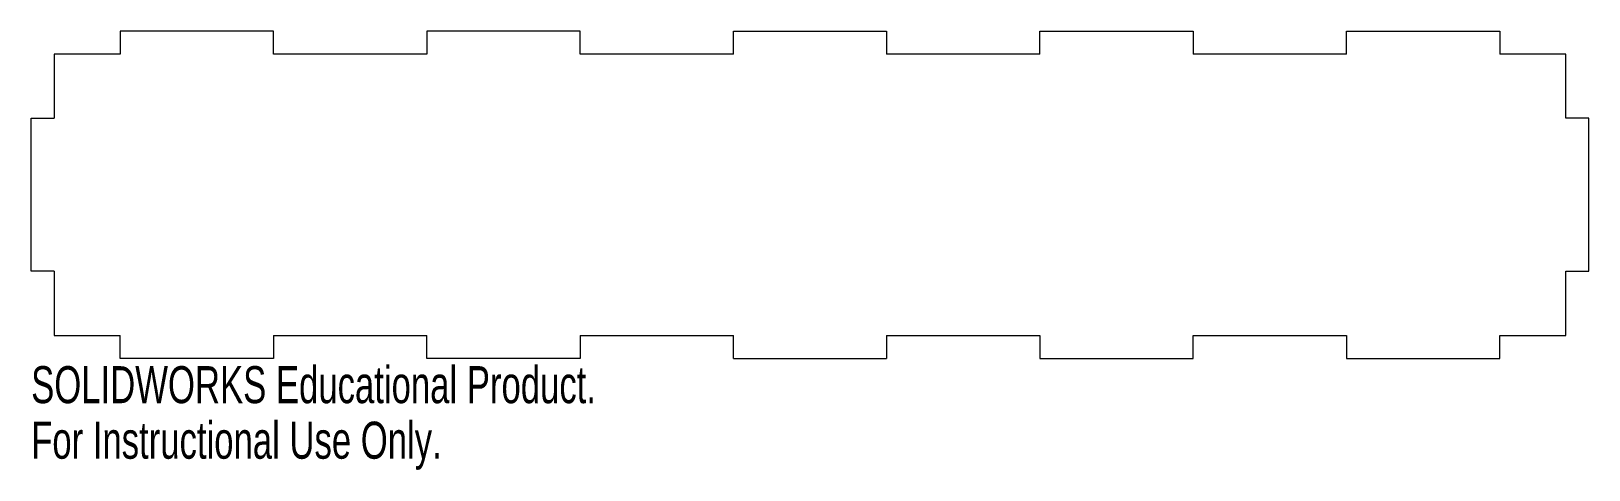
# Model space of a CAD drawing. Header units: millimetres. Extents: x -102 to 102, y -36 to 21.
import ezdxf

# ---------------------------------------------------------------- set-up
doc = ezdxf.new("R2010")
doc.units = ezdxf.units.MM
doc.styles.add('SLDTEXTSTYLE0', font='TXT', dxfattribs={"width": 0.7})

msp = doc.modelspace()

# ---------------------------------------------------------------- linework, layer by layer
at = {"color": 7, "linetype": 'Continuous', "lineweight": 15}
for p, q in [((-90, 21.36), (-90, 18.36)), ((-70, 21.36), (-90, 21.36)), ((-70, 18.36), (-70, 21.36)), ((-50, 21.36), (-50, 18.36)), ((-30, 21.36), (-50, 21.36)), ((-30, 18.36), (-30, 21.36)), ((-10, 18.36), (-10, 21.36)), ((-10, 21.36), (10, 21.36)), ((10, 21.36), (10, 18.36)), ((30, 18.36), (30, 21.36)), ((30, 21.36), (50, 21.36)), ((50, 21.36), (50, 18.36)), ((70, 18.36), (70, 21.36)), ((70, 21.36), (90, 21.36)), ((90, 21.36), (90, 18.36)), ((-90, 18.36), (-98.6, 18.36)), ((-98.6, 18.36), (-98.6, 10)), ((-50, 18.36), (-70, 18.36)), ((-10, 18.36), (-30, 18.36)), ((30, 18.36), (10, 18.36)), ((70, 18.36), (50, 18.36)), ((98.6, 18.36), (90, 18.36)), ((98.6, 10), (98.6, 18.36)), ((-101.6, -10), (-101.6, 10)), ((-101.6, 10), (-98.6, 10)), ((101.6, 10), (98.6, 10)), ((101.6, -10), (101.6, 10)), ((-98.6, -10), (-101.6, -10)), ((-98.6, -10), (-98.6, -18.36)), ((98.6, -10), (101.6, -10)), ((98.6, -18.36), (98.6, -10)), ((-98.6, -18.36), (-90, -18.36)), ((-90, -21.36), (-90, -18.36)), ((-70, -18.36), (-70, -21.36)), ((-70, -18.36), (-50, -18.36)), ((-50, -21.36), (-50, -18.36)), ((-30, -18.36), (-30, -21.36)), ((-30, -18.36), (-10, -18.36)), ((-10, -21.36), (-10, -18.36)), ((10, -18.36), (10, -21.36)), ((10, -18.36), (30, -18.36)), ((30, -18.36), (30, -21.36)), ((50, -21.36), (50, -18.36)), ((50, -18.36), (70, -18.36)), ((70, -18.36), (70, -21.36)), ((90, -21.36), (90, -18.36)), ((90, -18.36), (98.6, -18.36)), ((-70, -21.36), (-90, -21.36)), ((-30, -21.36), (-50, -21.36)), ((-10, -21.36), (10, -21.36)), ((30, -21.36), (50, -21.36)), ((70, -21.36), (90, -21.36))]:
    msp.add_line(p, q, dxfattribs=at)

# ---------------------------------------------------------------- texts
at = {"color": 7, "linetype": 'Continuous', "char_height": 4.8336, "attachment_point": 1, "style": 'SLDTEXTSTYLE0'}
for s, insert in [('SOLIDWORKS Educational Product.', (-101.6, -22.38)), ('For Instructional Use Only.', (-101.6, -29.63))]:
    msp.add_mtext(s, dxfattribs=dict(at, insert=insert))

doc.saveas('drawing.dxf')
